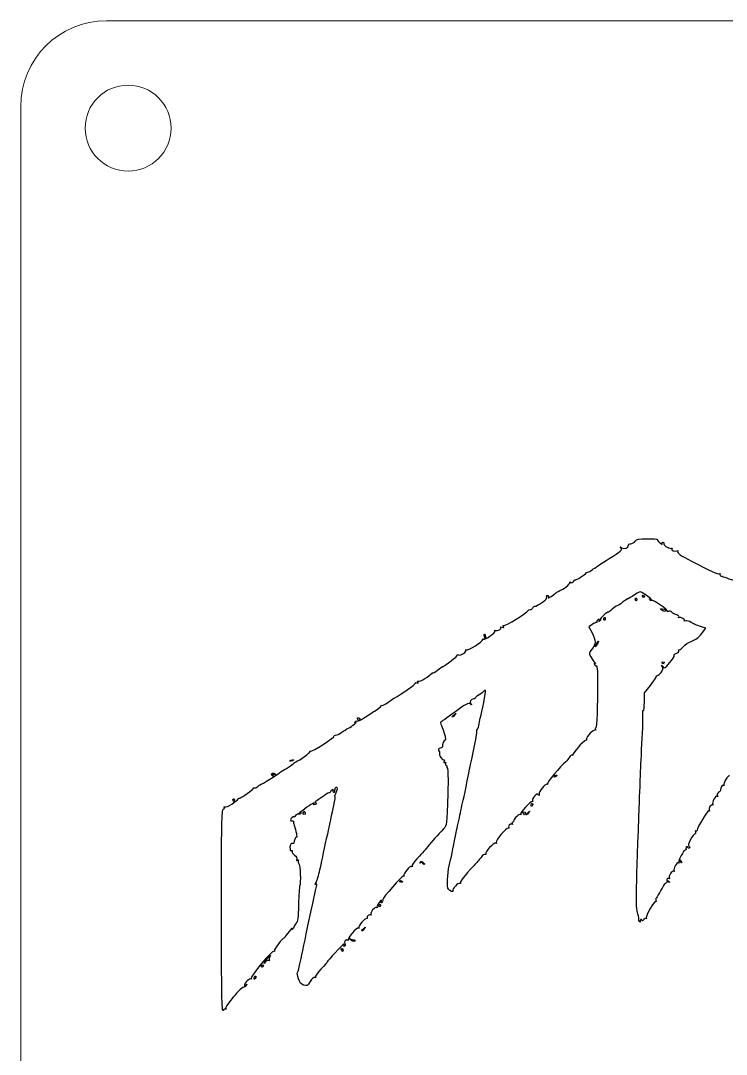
# Model space of a CAD drawing. Header units: millimetres. Extents: x -100 to 30, y 2 to 98.
# Drawn here: x -100 to -67.16, y 49.9 to 98 of the extents above; entities that cross this region are included whole.
import ezdxf

# ---------------------------------------------------------------- set-up
doc = ezdxf.new("R2010")
doc.units = ezdxf.units.MM
doc.layers.get('0').update_dxf_attribs({"linetype": 'CONTINUOUS', "lineweight": 0})
doc.layers.add('Layer_1', color=7, linetype='CONTINUOUS')

msp = doc.modelspace()

# ---------------------------------------------------------------- linework, layer by layer
for p, q in [((26, 98), (-96, 98)), ((-100, 88), (-100, 94)), ((-100, 12), (-100, 88))]:
    msp.add_line(p, q)
msp.add_circle((-95, 93), 2)
msp.add_arc((-96, 94), 4, 90, 180)
at = {"layer": 'Layer_1', "color": 7}
for points in [[(-71.061, 71.215), (-71.061, 71.215)], [(-71.396, 71.043), (-71.396, 71.043)], [(-70.162, 70.562), (-70.162, 70.562)], [(-73.407, 69.902), (-73.559, 69.8), (-73.425, 69.538)], [(-72.858, 70.143), (-72.858, 70.143)], [(-68.312, 69.472), (-68.113, 69.725), (-68.322, 69.8)], [(-78.403, 69.262), (-78.403, 69.262)], [(-73.221, 68.966), (-73.221, 68.966)], [(-70.156, 68.114), (-70.156, 68.114)], [(-70.977, 66.296), (-70.977, 66.724), (-70.699, 67.067)], [(-84.321, 65.506), (-84.321, 65.506)], [(-79.916, 65.614), (-79.916, 65.614)], [(-87.482, 63.556), (-87.482, 63.556)], [(-88.319, 62.891), (-88.319, 62.891)], [(-75.152, 62.845), (-75.152, 62.845)], [(-90.118, 61.71), (-90.118, 61.71)], [(-86.848, 61.133), (-86.848, 61.133)], [(-76.616, 61.114), (-76.616, 61.114)], [(-76.243, 61.515), (-76.243, 61.515)], [(-76.487, 61.06), (-76.487, 61.06)], [(-81.294, 58.791), (-81.294, 58.791)], [(-69.315, 58.886), (-69.315, 58.886)], [(-82.356, 57.957), (-82.356, 57.957)], [(-83.346, 56.822), (-83.346, 56.822)], [(-84.133, 55.663), (-84.133, 55.663)], [(-84.654, 55.244), (-84.654, 55.244)], [(-85.063, 54.746), (-85.063, 54.746)], [(-88.799, 54.011), (-88.799, 54.011)], [(-88.639, 54.209), (-88.639, 54.209)], [(-89.137, 53.446), (-89.137, 53.446)]]:
    msp.add_lwpolyline(points, dxfattribs=at)
for points in [[(-71.723, 73.586), (-71.73, 73.62), (-71.679, 73.653), (-71.609, 73.659)], [(-71.609, 73.659), (-71.539, 73.665), (-71.446, 73.719), (-71.402, 73.778)], [(-71.402, 73.778), (-71.336, 73.869), (-71.248, 73.887), (-70.841, 73.891)], [(-70.841, 73.891), (-70.576, 73.893), (-70.371, 73.883), (-70.386, 73.868)], [(-70.386, 73.868), (-70.401, 73.853), (-70.359, 73.794), (-70.293, 73.737)], [(-70.293, 73.737), (-70.159, 73.621), (-70.127, 73.609), (-70.148, 73.683)], [(-70.148, 73.683), (-70.156, 73.711), (-70.137, 73.73), (-70.106, 73.726)], [(-70.106, 73.726), (-70.075, 73.721), (-70.057, 73.687), (-70.066, 73.649)], [(-70.066, 73.649), (-70.085, 73.568), (-69.773, 73.395), (-69.71, 73.452)], [(-72.619, 72.965), (-72.058, 73.317), (-71.993, 73.373), (-72.057, 73.455)], [(-72.057, 73.455), (-72.121, 73.538), (-72.119, 73.54), (-72.035, 73.474)], [(-72.035, 73.474), (-71.929, 73.391), (-71.698, 73.473), (-71.723, 73.586)], [(-69.704, 73.426), (-69.749, 73.347), (-69.547, 73.269), (-69.451, 73.329)], [(-69.71, 73.452), (-69.686, 73.474), (-69.683, 73.462), (-69.704, 73.426)], [(-69.423, 73.308), (-69.467, 73.237), (-69.285, 73.105), (-68.785, 72.846)], [(-69.451, 73.329), (-69.412, 73.353), (-69.401, 73.345), (-69.423, 73.308)], [(-73.395, 72.454), (-73.317, 72.516), (-72.968, 72.746), (-72.619, 72.965)], [(-68.785, 72.846), (-67.902, 72.388), (-67.539, 72.226), (-67.48, 72.262)], [(-74.182, 71.984), (-74.182, 71.938), (-73.713, 72.234), (-73.685, 72.298)], [(-73.685, 72.298), (-73.675, 72.321), (-73.637, 72.34), (-73.601, 72.34)], [(-73.601, 72.34), (-73.565, 72.341), (-73.472, 72.392), (-73.395, 72.454)], [(-67.48, 72.262), (-67.445, 72.284), (-67.433, 72.276), (-67.454, 72.242)], [(-67.454, 72.242), (-67.474, 72.21), (-67.446, 72.171), (-67.392, 72.154)], [(-67.392, 72.154), (-67.339, 72.138), (-67.018, 72.023), (-66.68, 71.898)], [(-74.883, 71.496), (-74.793, 71.496), (-74.414, 71.801), (-74.444, 71.849)], [(-74.444, 71.849), (-74.467, 71.885), (-74.452, 71.89), (-74.407, 71.862)], [(-74.407, 71.862), (-74.361, 71.833), (-74.305, 71.855), (-74.258, 71.92)], [(-74.258, 71.92), (-74.216, 71.977), (-74.182, 72.006), (-74.182, 71.984)], [(-75.526, 71.233), (-75.53, 71.259), (-75.508, 71.264), (-75.475, 71.244)], [(-75.525, 71.124), (-75.521, 71.159), (-75.521, 71.208), (-75.526, 71.233)], [(-75.458, 71.141), (-75.48, 71.105), (-75.367, 71.17), (-75.206, 71.286)], [(-75.475, 71.244), (-75.443, 71.224), (-75.435, 71.178), (-75.458, 71.141)], [(-75.206, 71.286), (-75.044, 71.402), (-74.899, 71.496), (-74.883, 71.496)], [(-71.443, 71.28), (-71.584, 71.183), (-71.717, 71.103), (-71.738, 71.103)], [(-71.095, 71.391), (-71.168, 71.445), (-71.234, 71.424), (-71.443, 71.28)], [(-70.822, 71.208), (-70.923, 71.273), (-71.046, 71.355), (-71.095, 71.391)], [(-71.061, 71.215), (-71.08, 71.246), (-71.069, 71.272), (-71.036, 71.272)], [(-71.002, 71.159), (-71.015, 71.159), (-71.042, 71.184), (-71.061, 71.215)], [(-71.036, 71.272), (-71.004, 71.272), (-70.977, 71.246), (-70.977, 71.215)], [(-70.977, 71.215), (-70.977, 71.184), (-70.988, 71.159), (-71.002, 71.159)], [(-70.64, 71.066), (-70.64, 71.08), (-70.722, 71.144), (-70.822, 71.208)], [(-76.174, 70.672), (-76.158, 70.713), (-76.114, 70.747), (-76.076, 70.747)], [(-76.076, 70.747), (-75.976, 70.747), (-75.532, 71.05), (-75.525, 71.124)], [(-72.256, 70.766), (-72.286, 70.766), (-72.383, 70.698), (-72.473, 70.615)], [(-71.989, 70.934), (-72.106, 70.841), (-72.226, 70.766), (-72.256, 70.766)], [(-71.738, 71.103), (-71.759, 71.103), (-71.872, 71.027), (-71.989, 70.934)], [(-71.396, 71.043), (-71.414, 71.072), (-71.407, 71.108), (-71.381, 71.125)], [(-71.333, 71.072), (-71.333, 70.978), (-71.351, 70.969), (-71.396, 71.043)], [(-71.381, 71.125), (-71.354, 71.141), (-71.333, 71.117), (-71.333, 71.072)], [(-70.729, 71.054), (-70.754, 71.096), (-70.745, 71.105), (-70.705, 71.08)], [(-70.641, 71.018), (-70.667, 71.002), (-70.706, 71.018), (-70.729, 71.054)], [(-70.705, 71.08), (-70.669, 71.058), (-70.64, 71.052), (-70.64, 71.066)], [(-69.895, 70.513), (-69.845, 70.568), (-70.572, 71.06), (-70.641, 71.018)], [(-77.517, 69.849), (-77.46, 69.814), (-76.418, 70.455), (-76.384, 70.547)], [(-76.384, 70.547), (-76.374, 70.574), (-76.328, 70.597), (-76.284, 70.597)], [(-76.284, 70.597), (-76.239, 70.597), (-76.189, 70.631), (-76.174, 70.672)], [(-72.654, 70.48), (-72.691, 70.511), (-73.05, 70.181), (-73.025, 70.14)], [(-72.843, 70.225), (-72.816, 70.241), (-72.795, 70.218), (-72.795, 70.173)], [(-72.473, 70.615), (-72.562, 70.532), (-72.644, 70.471), (-72.654, 70.48)], [(-70.162, 70.562), (-70.256, 70.631), (-70.255, 70.635), (-70.143, 70.627)], [(-70.009, 70.52), (-70.038, 70.502), (-70.106, 70.521), (-70.162, 70.562)], [(-70.143, 70.627), (-70.001, 70.616), (-69.937, 70.565), (-70.009, 70.52)], [(-69.863, 70.509), (-69.904, 70.486), (-69.918, 70.487), (-69.895, 70.513)], [(-69.694, 70.468), (-69.748, 70.515), (-69.822, 70.533), (-69.863, 70.509)], [(-69.472, 70.346), (-69.542, 70.368), (-69.642, 70.423), (-69.694, 70.468)], [(-69.383, 70.247), (-69.361, 70.281), (-69.401, 70.325), (-69.472, 70.346)], [(-69.355, 70.226), (-69.394, 70.202), (-69.405, 70.211), (-69.383, 70.247)], [(-69.106, 70.069), (-69.048, 70.127), (-69.279, 70.273), (-69.355, 70.226)], [(-77.901, 69.618), (-77.825, 69.571), (-77.594, 69.717), (-77.652, 69.776)], [(-77.652, 69.776), (-77.674, 69.798), (-77.645, 69.797), (-77.586, 69.775)], [(-77.586, 69.775), (-77.507, 69.745), (-77.492, 69.753), (-77.526, 69.809)], [(-77.526, 69.809), (-77.554, 69.854), (-77.551, 69.87), (-77.517, 69.849)], [(-73.212, 69.991), (-73.235, 69.998), (-73.323, 69.958), (-73.407, 69.902)], [(-73.184, 70.042), (-73.176, 70.007), (-73.189, 69.984), (-73.212, 69.991)], [(-73.12, 70.133), (-73.163, 70.118), (-73.191, 70.076), (-73.184, 70.042)], [(-73.086, 70.089), (-73.056, 70.138), (-73.067, 70.152), (-73.12, 70.133)], [(-73.065, 70.058), (-73.109, 70.031), (-73.116, 70.042), (-73.086, 70.089)], [(-73.025, 70.14), (-73.011, 70.117), (-73.029, 70.08), (-73.065, 70.058)], [(-72.858, 70.143), (-72.876, 70.172), (-72.869, 70.209), (-72.843, 70.225)], [(-72.795, 70.173), (-72.795, 70.078), (-72.812, 70.07), (-72.858, 70.143)], [(-69.049, 70.066), (-69.103, 70.045), (-69.128, 70.047), (-69.106, 70.069)], [(-68.798, 70.001), (-68.887, 70.06), (-68.993, 70.087), (-69.049, 70.066)], [(-68.588, 69.887), (-68.619, 69.893), (-68.713, 69.945), (-68.798, 70.001)], [(-68.322, 69.8), (-68.437, 69.841), (-68.557, 69.88), (-68.588, 69.887)], [(-78.456, 69.22), (-78.378, 69.172), (-77.887, 69.53), (-77.931, 69.602)], [(-78.403, 69.262), (-78.433, 69.361), (-78.438, 69.475), (-78.411, 69.448)], [(-78.411, 69.448), (-78.37, 69.407), (-78.341, 69.248), (-78.375, 69.248)], [(-77.931, 69.602), (-77.951, 69.634), (-77.938, 69.641), (-77.901, 69.618)], [(-73.425, 69.538), (-73.219, 69.138), (-73.22, 68.993), (-73.426, 68.748)], [(-68.772, 69.127), (-68.589, 69.192), (-68.451, 69.295), (-68.312, 69.472)], [(-79.259, 68.721), (-79.18, 68.676), (-78.476, 69.119), (-78.498, 69.2)], [(-78.498, 69.2), (-78.507, 69.231), (-78.488, 69.24), (-78.456, 69.22)], [(-78.375, 69.248), (-78.388, 69.248), (-78.4, 69.254), (-78.403, 69.262)], [(-73.201, 68.935), (-73.283, 68.832), (-73.284, 68.834), (-73.221, 68.966)], [(-73.221, 68.966), (-73.139, 69.139), (-73.113, 69.17), (-73.113, 69.099)], [(-73.113, 69.099), (-73.113, 69.069), (-73.153, 68.995), (-73.201, 68.935)], [(-69.352, 68.729), (-69.32, 68.72), (-69.235, 68.786), (-69.163, 68.874)], [(-69.163, 68.874), (-69.092, 68.962), (-68.916, 69.076), (-68.772, 69.127)], [(-80.344, 67.954), (-80.266, 67.954), (-79.644, 68.45), (-79.679, 68.485)], [(-79.679, 68.485), (-79.699, 68.506), (-79.673, 68.506), (-79.621, 68.486)], [(-79.621, 68.486), (-79.514, 68.445), (-79.222, 68.644), (-79.286, 68.715)], [(-79.286, 68.715), (-79.308, 68.739), (-79.296, 68.742), (-79.259, 68.721)], [(-73.426, 68.748), (-73.566, 68.581), (-73.567, 68.575), (-73.473, 68.393)], [(-73.473, 68.393), (-73.42, 68.291), (-73.337, 68.174), (-73.288, 68.133)], [(-69.802, 68.117), (-69.673, 68.27), (-69.576, 68.428), (-69.584, 68.467)], [(-69.584, 68.467), (-69.593, 68.507), (-69.574, 68.541), (-69.543, 68.543)], [(-69.543, 68.543), (-69.441, 68.549), (-69.344, 68.636), (-69.378, 68.691)], [(-69.378, 68.691), (-69.396, 68.72), (-69.385, 68.737), (-69.352, 68.729)], [(-80.597, 67.781), (-80.477, 67.876), (-80.363, 67.954), (-80.344, 67.954)], [(-73.267, 68.094), (-73.313, 68.117), (-73.326, 68.099), (-73.304, 68.042)], [(-73.304, 68.042), (-73.285, 67.994), (-73.253, 67.966), (-73.232, 67.979)], [(-73.288, 68.133), (-73.238, 68.092), (-73.229, 68.074), (-73.267, 68.094)], [(-73.232, 67.979), (-73.175, 68.014), (-73.156, 67.822), (-73.153, 67.167)], [(-70.141, 67.924), (-70.192, 68.031), (-70.191, 68.032), (-70.115, 67.939)], [(-70.191, 67.671), (-70.113, 67.776), (-70.1, 67.838), (-70.141, 67.924)], [(-70.156, 68.114), (-70.172, 68.14), (-70.149, 68.161), (-70.105, 68.161)], [(-70.105, 68.067), (-70.117, 68.067), (-70.14, 68.088), (-70.156, 68.114)], [(-70.115, 67.939), (-70.04, 67.846), (-70.018, 67.858), (-69.802, 68.117)], [(-70.105, 68.161), (-70.062, 68.161), (-70.039, 68.14), (-70.055, 68.114)], [(-70.055, 68.114), (-70.071, 68.088), (-70.094, 68.067), (-70.105, 68.067)], [(-81.5, 67.257), (-81.439, 67.219), (-80.947, 67.514), (-80.859, 67.641)], [(-80.859, 67.641), (-80.836, 67.674), (-80.817, 67.68), (-80.817, 67.655)], [(-80.817, 67.655), (-80.816, 67.629), (-80.718, 67.686), (-80.597, 67.781)], [(-70.699, 67.067), (-70.546, 67.256), (-70.426, 67.437), (-70.432, 67.469)], [(-70.432, 67.469), (-70.438, 67.501), (-70.41, 67.529), (-70.369, 67.53)], [(-70.369, 67.53), (-70.329, 67.532), (-70.249, 67.595), (-70.191, 67.671)], [(-82.586, 66.493), (-82.352, 66.603), (-81.611, 67.134), (-81.635, 67.173)], [(-81.635, 67.173), (-81.652, 67.2), (-81.622, 67.206), (-81.569, 67.185)], [(-81.569, 67.185), (-81.498, 67.158), (-81.485, 67.168), (-81.518, 67.223)], [(-81.518, 67.223), (-81.549, 67.272), (-81.543, 67.284), (-81.5, 67.257)], [(-73.153, 67.167), (-73.148, 66.178), (-73.195, 65.087), (-73.243, 65.087)], [(-82.904, 66.284), (-82.762, 66.383), (-82.619, 66.477), (-82.586, 66.493)], [(-78.926, 66.436), (-79.057, 66.436), (-79.137, 66.299), (-79.058, 66.21)], [(-78.848, 66.481), (-78.848, 66.456), (-78.883, 66.436), (-78.926, 66.436)], [(-78.665, 66.631), (-78.766, 66.572), (-78.848, 66.505), (-78.848, 66.481)], [(-78.444, 66.796), (-78.465, 66.764), (-78.565, 66.689), (-78.665, 66.631)], [(-78.606, 65.593), (-78.534, 65.777), (-78.341, 66.791), (-78.372, 66.822)], [(-78.372, 66.822), (-78.39, 66.84), (-78.422, 66.828), (-78.444, 66.796)], [(-83.529, 65.872), (-83.366, 65.972), (-83.234, 66.081), (-83.234, 66.114)], [(-83.234, 66.114), (-83.234, 66.147), (-83.218, 66.158), (-83.198, 66.139)], [(-83.198, 66.139), (-83.179, 66.119), (-83.047, 66.185), (-82.904, 66.284)], [(-79.082, 66.203), (-79.161, 66.262), (-79.269, 66.205), (-79.813, 65.813)], [(-79.058, 66.21), (-79, 66.145), (-79.004, 66.144), (-79.082, 66.203)], [(-71.047, 65.788), (-71.061, 65.865), (-71.052, 65.914), (-71.025, 65.897)], [(-71.025, 65.897), (-70.999, 65.881), (-70.977, 66.06), (-70.977, 66.296)], [(-84.446, 65.362), (-84.423, 65.4), (-84.375, 65.42), (-84.339, 65.407)], [(-84.321, 65.506), (-84.342, 65.56), (-84.325, 65.577), (-84.271, 65.556)], [(-84.339, 65.407), (-84.303, 65.395), (-84.172, 65.453), (-84.049, 65.537)], [(-84.221, 65.475), (-84.264, 65.405), (-84.285, 65.411), (-84.321, 65.506)], [(-84.271, 65.556), (-84.226, 65.539), (-84.204, 65.502), (-84.221, 65.475)], [(-84.049, 65.537), (-83.925, 65.621), (-83.691, 65.772), (-83.529, 65.872)], [(-79.813, 65.813), (-80.164, 65.561), (-80.457, 65.348), (-80.465, 65.342)], [(-79.916, 65.614), (-79.916, 65.626), (-79.872, 65.67), (-79.818, 65.713)], [(-79.797, 65.692), (-79.87, 65.598), (-79.916, 65.568), (-79.916, 65.614)], [(-79.818, 65.713), (-79.729, 65.783), (-79.727, 65.781), (-79.797, 65.692)], [(-78.663, 65.285), (-78.65, 65.408), (-78.624, 65.547), (-78.606, 65.593)], [(-71.089, 64.342), (-71.051, 65.061), (-71.032, 65.712), (-71.047, 65.788)], [(-85.066, 64.877), (-84.97, 64.948), (-84.829, 65.037), (-84.752, 65.077)], [(-84.752, 65.077), (-84.674, 65.116), (-84.548, 65.2), (-84.47, 65.263)], [(-84.409, 65.336), (-84.462, 65.308), (-84.474, 65.317), (-84.446, 65.362)], [(-84.47, 65.263), (-84.393, 65.326), (-84.365, 65.359), (-84.409, 65.336)], [(-80.465, 65.342), (-80.473, 65.335), (-80.438, 65.23), (-80.387, 65.11)], [(-80.387, 65.11), (-80.266, 64.825), (-80.198, 64.525), (-80.253, 64.525)], [(-78.772, 64.932), (-78.791, 64.962), (-78.78, 65.004), (-78.747, 65.024)], [(-78.747, 65.024), (-78.714, 65.044), (-78.677, 65.161), (-78.663, 65.285)], [(-73.265, 64.992), (-73.338, 65.037), (-73.686, 64.677), (-73.665, 64.578)], [(-73.243, 65.087), (-73.268, 65.087), (-73.271, 65.058), (-73.249, 65.022)], [(-73.249, 65.022), (-73.226, 64.986), (-73.233, 64.972), (-73.265, 64.992)], [(-86.519, 64.003), (-86.447, 63.962), (-85.355, 64.66), (-85.408, 64.713)], [(-85.408, 64.713), (-85.428, 64.733), (-85.399, 64.75), (-85.343, 64.75)], [(-85.343, 64.75), (-85.286, 64.75), (-85.162, 64.807), (-85.066, 64.877)], [(-80.253, 64.525), (-80.299, 64.525), (-80.384, 64.307), (-80.371, 64.225)], [(-78.909, 64.097), (-78.815, 64.526), (-78.754, 64.902), (-78.772, 64.932)], [(-73.715, 64.499), (-73.813, 64.496), (-74.354, 63.874), (-74.306, 63.82)], [(-73.665, 64.578), (-73.655, 64.536), (-73.678, 64.501), (-73.715, 64.499)], [(-87.197, 63.512), (-87.023, 63.578), (-86.505, 63.955), (-86.539, 63.993)], [(-86.539, 63.993), (-86.561, 64.017), (-86.552, 64.022), (-86.519, 64.003)], [(-80.476, 64.148), (-80.563, 64.125), (-80.577, 64.097), (-80.536, 64.02)], [(-80.536, 64.02), (-80.506, 63.966), (-80.496, 63.907), (-80.513, 63.891)], [(-80.371, 64.225), (-80.366, 64.199), (-80.414, 64.165), (-80.476, 64.148)], [(-79.107, 63.176), (-79.092, 63.253), (-79.003, 63.667), (-78.909, 64.097)], [(-71.158, 62.951), (-71.158, 62.997), (-71.128, 63.623), (-71.089, 64.342)], [(-87.429, 63.534), (-87.477, 63.527), (-87.501, 63.537), (-87.482, 63.556)], [(-87.482, 63.556), (-87.462, 63.575), (-87.407, 63.597), (-87.359, 63.604)], [(-87.306, 63.582), (-87.325, 63.563), (-87.38, 63.541), (-87.429, 63.534)], [(-87.379, 63.375), (-87.31, 63.439), (-87.228, 63.501), (-87.197, 63.512)], [(-87.359, 63.604), (-87.311, 63.611), (-87.287, 63.601), (-87.306, 63.582)], [(-80.513, 63.891), (-80.56, 63.843), (-80.361, 63.566), (-80.304, 63.601)], [(-80.292, 63.535), (-80.317, 63.47), (-80.308, 63.451), (-80.264, 63.478)], [(-80.304, 63.601), (-80.277, 63.617), (-80.272, 63.588), (-80.292, 63.535)], [(-80.264, 63.478), (-80.221, 63.505), (-80.21, 63.488), (-80.232, 63.431)], [(-74.638, 63.515), (-74.885, 63.305), (-75.523, 62.534), (-75.492, 62.483)], [(-74.468, 63.728), (-74.505, 63.658), (-74.581, 63.563), (-74.638, 63.515)], [(-74.334, 63.815), (-74.373, 63.837), (-74.429, 63.801), (-74.468, 63.728)], [(-74.306, 63.82), (-74.284, 63.796), (-74.296, 63.793), (-74.334, 63.815)], [(-88.319, 62.891), (-88.37, 62.973), (-88.235, 63.027), (-88.162, 62.954)], [(-87.956, 63.003), (-87.941, 63.021), (-87.833, 63.086), (-87.717, 63.147)], [(-87.717, 63.147), (-87.6, 63.208), (-87.448, 63.311), (-87.379, 63.375)], [(-80.232, 63.431), (-80.251, 63.383), (-80.236, 63.344), (-80.2, 63.344)], [(-80.2, 63.344), (-80.164, 63.344), (-80.149, 63.321), (-80.167, 63.292)], [(-80.167, 63.292), (-80.185, 63.263), (-80.175, 63.225), (-80.146, 63.206)], [(-80.146, 63.206), (-80.113, 63.186), (-80.104, 62.731), (-80.123, 62.036)], [(-79.451, 61.545), (-79.424, 61.613), (-79.249, 62.443), (-79.107, 63.176)], [(-88.851, 62.445), (-88.804, 62.445), (-88.011, 62.94), (-87.956, 63.003)], [(-88.259, 62.838), (-88.274, 62.838), (-88.301, 62.862), (-88.319, 62.891)], [(-88.204, 62.929), (-88.279, 62.957), (-88.3, 62.95), (-88.271, 62.904)], [(-88.271, 62.904), (-88.249, 62.868), (-88.243, 62.838), (-88.259, 62.838)], [(-88.162, 62.954), (-88.112, 62.903), (-88.122, 62.898), (-88.204, 62.929)], [(-75.121, 62.814), (-75.201, 62.783), (-75.207, 62.79), (-75.152, 62.845)], [(-75.152, 62.845), (-75.114, 62.884), (-75.069, 62.901), (-75.052, 62.884)], [(-75.052, 62.884), (-75.034, 62.866), (-75.065, 62.835), (-75.121, 62.814)], [(-71.206, 61.658), (-71.179, 62.322), (-71.158, 62.904), (-71.158, 62.951)], [(-67.014, 62.852), (-67.071, 62.904), (-67.326, 62.495), (-67.281, 62.423)], [(-89.806, 61.826), (-89.719, 61.826), (-89.164, 62.228), (-89.178, 62.28)], [(-89.178, 62.28), (-89.186, 62.307), (-89.158, 62.315), (-89.117, 62.299)], [(-89.117, 62.299), (-89.076, 62.284), (-89.01, 62.31), (-88.97, 62.358)], [(-88.97, 62.358), (-88.931, 62.406), (-88.877, 62.445), (-88.851, 62.445)], [(-85.649, 62.07), (-85.65, 62.096), (-85.746, 62.042), (-85.862, 61.951)], [(-85.59, 62.121), (-85.622, 62.067), (-85.648, 62.044), (-85.649, 62.07)], [(-85.476, 62.22), (-85.508, 62.22), (-85.559, 62.175), (-85.59, 62.121)], [(-85.452, 62.167), (-85.434, 62.196), (-85.445, 62.22), (-85.476, 62.22)], [(-85.435, 62.084), (-85.462, 62.101), (-85.47, 62.139), (-85.452, 62.167)], [(-85.392, 62.174), (-85.388, 62.108), (-85.407, 62.067), (-85.435, 62.084)], [(-85.328, 62.318), (-85.367, 62.305), (-85.395, 62.24), (-85.392, 62.174)], [(-85.34, 62.035), (-85.239, 62.228), (-85.234, 62.349), (-85.328, 62.318)], [(-75.516, 62.464), (-75.59, 62.509), (-75.901, 62.108), (-75.88, 61.995)], [(-75.492, 62.483), (-75.473, 62.452), (-75.484, 62.444), (-75.516, 62.464)], [(-67.524, 62.083), (-67.584, 62.039), (-67.604, 61.984), (-67.576, 61.938)], [(-67.431, 62.201), (-67.429, 62.175), (-67.471, 62.121), (-67.524, 62.083)], [(-67.31, 62.409), (-67.365, 62.443), (-67.438, 62.317), (-67.431, 62.201)], [(-67.281, 62.423), (-67.263, 62.394), (-67.276, 62.388), (-67.31, 62.409)], [(-90.495, 61.41), (-90.435, 61.373), (-89.918, 61.683), (-89.877, 61.781)], [(-90.118, 61.71), (-90.136, 61.739), (-90.129, 61.776), (-90.103, 61.792)], [(-90.055, 61.739), (-90.055, 61.645), (-90.073, 61.636), (-90.118, 61.71)], [(-90.103, 61.792), (-90.077, 61.808), (-90.055, 61.784), (-90.055, 61.739)], [(-89.877, 61.781), (-89.867, 61.806), (-89.835, 61.826), (-89.806, 61.826)], [(-86.354, 61.546), (-86.293, 61.644), (-86.376, 61.606), (-86.677, 61.395)], [(-86.207, 61.716), (-86.3, 61.667), (-86.32, 61.633), (-86.272, 61.603)], [(-86.272, 61.603), (-86.222, 61.572), (-86.228, 61.551), (-86.296, 61.525)], [(-85.862, 61.951), (-85.978, 61.861), (-86.133, 61.755), (-86.207, 61.716)], [(-85.431, 61.473), (-85.375, 61.727), (-85.35, 61.923), (-85.376, 61.907)], [(-85.376, 61.907), (-85.401, 61.891), (-85.385, 61.949), (-85.34, 62.035)], [(-80.123, 62.036), (-80.164, 60.566), (-80.165, 60.549), (-80.307, 60.403)], [(-76.189, 61.67), (-76.266, 61.695), (-76.768, 61.141), (-76.729, 61.073)], [(-76.243, 61.515), (-76.243, 61.56), (-76.222, 61.583), (-76.195, 61.567)], [(-76.089, 61.915), (-76.16, 61.84), (-76.2, 61.75), (-76.179, 61.717)], [(-76.179, 61.717), (-76.158, 61.683), (-76.163, 61.662), (-76.189, 61.67)], [(-75.912, 61.981), (-75.948, 62.035), (-75.992, 62.019), (-76.089, 61.915)], [(-75.88, 61.995), (-75.868, 61.932), (-75.876, 61.928), (-75.912, 61.981)], [(-71.289, 56.437), (-71.379, 56.689), (-71.362, 57.714), (-71.206, 61.658)], [(-67.593, 61.904), (-67.671, 61.952), (-67.848, 61.624), (-67.794, 61.529)], [(-67.576, 61.938), (-67.546, 61.891), (-67.552, 61.879), (-67.593, 61.904)], [(-90.653, 56.557), (-90.655, 60.685), (-90.645, 61.271), (-90.571, 61.3)], [(-90.571, 61.3), (-90.525, 61.317), (-90.503, 61.359), (-90.523, 61.391)], [(-90.523, 61.391), (-90.545, 61.425), (-90.533, 61.433), (-90.495, 61.41)], [(-87.069, 61.075), (-87.103, 61.096), (-87.164, 61.066), (-87.206, 61.009)], [(-86.677, 61.395), (-86.979, 61.183), (-87.153, 61.04), (-87.006, 61.124)], [(-86.968, 61.103), (-86.99, 61.067), (-87.036, 61.054), (-87.069, 61.075)], [(-87.006, 61.124), (-86.952, 61.154), (-86.94, 61.148), (-86.968, 61.103)], [(-86.803, 61.058), (-86.844, 61.058), (-86.864, 61.092), (-86.848, 61.133)], [(-86.848, 61.133), (-86.833, 61.174), (-86.812, 61.208), (-86.803, 61.208)], [(-86.803, 61.208), (-86.795, 61.208), (-86.774, 61.174), (-86.759, 61.133)], [(-86.759, 61.133), (-86.743, 61.092), (-86.763, 61.058), (-86.803, 61.058)], [(-86.296, 61.525), (-86.35, 61.505), (-86.374, 61.513), (-86.354, 61.546)], [(-86.075, 58.481), (-85.96, 59.026), (-85.571, 60.835), (-85.431, 61.473)], [(-79.611, 60.784), (-79.536, 61.122), (-79.477, 61.413), (-79.479, 61.43)], [(-79.479, 61.43), (-79.482, 61.447), (-79.47, 61.499), (-79.451, 61.545)], [(-76.741, 61.054), (-76.798, 61.106), (-77.049, 60.88), (-77.049, 60.776)], [(-76.616, 61.114), (-76.632, 61.155), (-76.612, 61.189), (-76.571, 61.189)], [(-76.571, 61.039), (-76.58, 61.039), (-76.6, 61.073), (-76.616, 61.114)], [(-76.571, 61.189), (-76.531, 61.189), (-76.51, 61.155), (-76.526, 61.114)], [(-76.526, 61.114), (-76.542, 61.073), (-76.562, 61.039), (-76.571, 61.039)], [(-76.487, 61.06), (-76.487, 61.072), (-76.442, 61.116), (-76.388, 61.159)], [(-76.367, 61.138), (-76.441, 61.044), (-76.487, 61.014), (-76.487, 61.06)], [(-76.388, 61.159), (-76.299, 61.229), (-76.297, 61.227), (-76.367, 61.138)], [(-76.18, 61.485), (-76.225, 61.411), (-76.243, 61.42), (-76.243, 61.515)], [(-76.195, 61.567), (-76.169, 61.551), (-76.162, 61.514), (-76.18, 61.485)], [(-67.979, 61.224), (-68.039, 61.261), (-68.536, 60.438), (-68.524, 60.323)], [(-67.8, 61.503), (-67.864, 61.56), (-68.013, 61.335), (-67.964, 61.255)], [(-67.964, 61.255), (-67.941, 61.219), (-67.948, 61.205), (-67.979, 61.224)], [(-67.794, 61.529), (-67.772, 61.492), (-67.775, 61.48), (-67.8, 61.503)], [(-87.366, 60.927), (-87.477, 60.834), (-87.473, 60.758), (-87.357, 60.758)], [(-87.282, 60.951), (-87.282, 60.976), (-87.32, 60.965), (-87.366, 60.927)], [(-87.357, 60.758), (-87.305, 60.758), (-87.278, 60.743), (-87.297, 60.724)], [(-87.297, 60.724), (-87.315, 60.705), (-87.306, 60.626), (-87.277, 60.548)], [(-87.206, 61.009), (-87.247, 60.952), (-87.282, 60.926), (-87.282, 60.951)], [(-79.769, 60.055), (-79.757, 60.117), (-79.686, 60.445), (-79.611, 60.784)], [(-77.146, 60.608), (-77.218, 60.652), (-77.346, 60.511), (-77.288, 60.453)], [(-77.109, 60.702), (-77.141, 60.702), (-77.15, 60.673), (-77.128, 60.637)], [(-77.128, 60.637), (-77.105, 60.599), (-77.112, 60.587), (-77.146, 60.608)], [(-77.049, 60.776), (-77.049, 60.735), (-77.076, 60.702), (-77.109, 60.702)], [(-76.729, 61.073), (-76.71, 61.039), (-76.715, 61.03), (-76.741, 61.054)], [(-87.277, 60.548), (-87.19, 60.321), (-87.121, 59.969), (-87.169, 59.999)], [(-80.307, 60.403), (-80.601, 60.1), (-80.861, 59.809), (-81.069, 59.55)], [(-77.312, 60.43), (-77.406, 60.457), (-77.905, 59.859), (-77.868, 59.763)], [(-77.288, 60.453), (-77.265, 60.43), (-77.275, 60.42), (-77.312, 60.43)], [(-68.619, 60.154), (-68.649, 60.162), (-68.742, 60.046), (-68.825, 59.897)], [(-68.575, 60.29), (-68.612, 60.313), (-68.621, 60.291), (-68.599, 60.234)], [(-68.599, 60.234), (-68.58, 60.183), (-68.588, 60.147), (-68.619, 60.154)], [(-68.524, 60.323), (-68.519, 60.285), (-68.543, 60.27), (-68.575, 60.29)], [(-87.33, 59.713), (-87.392, 59.752), (-87.489, 59.632), (-87.475, 59.535)], [(-87.286, 59.728), (-87.282, 59.702), (-87.302, 59.696), (-87.33, 59.713)], [(-87.169, 59.999), (-87.212, 60.025), (-87.301, 59.819), (-87.286, 59.728)], [(-80.053, 58.678), (-79.98, 58.983), (-79.869, 59.521), (-79.769, 60.055)], [(-77.899, 59.722), (-77.977, 59.77), (-78.41, 59.304), (-78.361, 59.225)], [(-77.868, 59.763), (-77.849, 59.715), (-77.862, 59.699), (-77.899, 59.722)], [(-68.825, 59.897), (-68.943, 59.685), (-68.96, 59.616), (-68.902, 59.581)], [(-87.475, 59.535), (-87.469, 59.496), (-87.461, 59.438), (-87.457, 59.405)], [(-87.457, 59.405), (-87.453, 59.373), (-87.425, 59.361), (-87.395, 59.38)], [(-87.395, 59.38), (-87.364, 59.399), (-87.353, 59.379), (-87.369, 59.336)], [(-87.369, 59.336), (-87.387, 59.29), (-87.339, 59.217), (-87.258, 59.164)], [(-81.069, 59.55), (-81.193, 59.396), (-81.413, 59.145), (-81.558, 58.992)], [(-78.384, 59.203), (-78.416, 59.223), (-78.502, 59.161), (-78.575, 59.065)], [(-78.361, 59.225), (-78.341, 59.193), (-78.351, 59.183), (-78.384, 59.203)], [(-69.06, 59.409), (-69.148, 59.409), (-69.417, 58.915), (-69.37, 58.839)], [(-69.035, 59.461), (-69.017, 59.432), (-69.028, 59.409), (-69.06, 59.409)], [(-69.01, 59.549), (-69.042, 59.529), (-69.053, 59.49), (-69.035, 59.461)], [(-68.953, 59.521), (-68.953, 59.556), (-68.979, 59.568), (-69.01, 59.549)], [(-68.891, 59.497), (-68.925, 59.476), (-68.953, 59.486), (-68.953, 59.521)], [(-68.902, 59.581), (-68.851, 59.549), (-68.847, 59.524), (-68.891, 59.497)], [(-87.258, 59.164), (-87.163, 59.101), (-87.128, 59.04), (-87.152, 58.978)], [(-87.152, 58.978), (-87.178, 58.91), (-87.168, 58.897), (-87.114, 58.93)], [(-87.114, 58.93), (-87.063, 58.961), (-87.053, 58.955), (-87.081, 58.909)], [(-87.081, 58.909), (-87.104, 58.872), (-87.092, 58.805), (-87.054, 58.759)], [(-87.054, 58.759), (-86.985, 58.676), (-86.958, 57.882), (-87.019, 57.722)], [(-81.558, 58.992), (-81.704, 58.84), (-81.807, 58.69), (-81.789, 58.659)], [(-81.391, 58.811), (-81.428, 58.787), (-81.435, 58.799), (-81.41, 58.84)], [(-81.41, 58.84), (-81.378, 58.892), (-81.349, 58.893), (-81.289, 58.842)], [(-81.294, 58.791), (-81.314, 58.823), (-81.357, 58.831), (-81.391, 58.811)], [(-81.234, 58.734), (-81.248, 58.734), (-81.275, 58.76), (-81.294, 58.791)], [(-81.289, 58.842), (-81.209, 58.776), (-81.188, 58.734), (-81.234, 58.734)], [(-78.575, 59.065), (-78.648, 58.969), (-78.796, 58.797), (-78.904, 58.681)], [(-69.392, 58.811), (-69.469, 58.859), (-69.648, 58.531), (-69.593, 58.442)], [(-69.37, 58.839), (-69.345, 58.798), (-69.353, 58.788), (-69.392, 58.811)], [(-69.315, 58.886), (-69.345, 58.966), (-69.339, 58.973), (-69.283, 58.918)], [(-69.245, 58.817), (-69.262, 58.8), (-69.294, 58.831), (-69.315, 58.886)], [(-69.283, 58.918), (-69.245, 58.88), (-69.228, 58.834), (-69.245, 58.817)], [(-86.254, 57.898), (-86.207, 57.971), (-86.127, 58.234), (-86.075, 58.481)], [(-82.195, 58.183), (-82.239, 58.227), (-83.184, 57.16), (-83.15, 57.105)], [(-81.813, 58.64), (-81.879, 58.681), (-82.203, 58.287), (-82.175, 58.2)], [(-81.789, 58.659), (-81.77, 58.629), (-81.781, 58.62), (-81.813, 58.64)], [(-80.098, 57.577), (-80.169, 57.681), (-80.144, 58.295), (-80.053, 58.678)], [(-78.904, 58.681), (-79.362, 58.194), (-79.573, 57.926), (-79.54, 57.873)], [(-69.613, 58.416), (-69.689, 58.462), (-69.87, 58.189), (-69.818, 58.105)], [(-69.593, 58.442), (-69.571, 58.406), (-69.579, 58.395), (-69.613, 58.416)], [(-87.019, 57.722), (-87.036, 57.676), (-87.059, 57.292), (-87.068, 56.87)], [(-86.267, 57.808), (-86.313, 57.779), (-86.308, 57.81), (-86.254, 57.898)], [(-86.23, 57.716), (-86.206, 57.815), (-86.216, 57.84), (-86.267, 57.808)], [(-82.303, 57.909), (-82.348, 57.909), (-82.372, 57.931), (-82.356, 57.957)], [(-82.356, 57.957), (-82.339, 57.983), (-82.302, 57.99), (-82.274, 57.973)], [(-82.274, 57.973), (-82.2, 57.927), (-82.208, 57.909), (-82.303, 57.909)], [(-82.175, 58.2), (-82.164, 58.169), (-82.174, 58.161), (-82.195, 58.183)], [(-79.562, 57.852), (-79.637, 57.898), (-79.939, 57.579), (-79.892, 57.502)], [(-79.54, 57.873), (-79.521, 57.842), (-79.531, 57.833), (-79.562, 57.852)], [(-69.836, 57.908), (-69.924, 57.963), (-70.057, 57.831), (-70.214, 57.531)], [(-69.93, 58.028), (-69.949, 57.98), (-69.94, 57.955), (-69.912, 57.973)], [(-69.838, 58.078), (-69.87, 58.098), (-69.912, 58.076), (-69.93, 58.028)], [(-69.912, 57.973), (-69.884, 57.991), (-69.842, 57.975), (-69.82, 57.939)], [(-69.818, 58.105), (-69.796, 58.069), (-69.804, 58.057), (-69.838, 58.078)], [(-69.82, 57.939), (-69.796, 57.901), (-69.803, 57.888), (-69.836, 57.908)], [(-86.978, 54.236), (-86.872, 54.764), (-86.283, 57.502), (-86.23, 57.716)], [(-79.892, 57.502), (-79.842, 57.423), (-80.042, 57.495), (-80.098, 57.577)], [(-70.214, 57.531), (-70.293, 57.38), (-70.386, 57.223), (-70.42, 57.182)], [(-87.068, 56.87), (-87.082, 56.234), (-87.102, 56.085), (-87.183, 55.995)], [(-83.445, 56.73), (-83.523, 56.778), (-83.75, 56.493), (-83.702, 56.408)], [(-83.315, 56.966), (-83.39, 56.875), (-83.437, 56.776), (-83.418, 56.747)], [(-83.346, 56.822), (-83.346, 56.853), (-83.319, 56.879), (-83.286, 56.879)], [(-83.321, 56.766), (-83.335, 56.766), (-83.346, 56.792), (-83.346, 56.822)], [(-83.261, 56.822), (-83.281, 56.792), (-83.307, 56.766), (-83.321, 56.766)], [(-83.211, 57.019), (-83.186, 57.102), (-83.213, 57.089), (-83.315, 56.966)], [(-83.286, 56.879), (-83.254, 56.879), (-83.242, 56.853), (-83.261, 56.822)], [(-83.186, 56.988), (-83.232, 56.924), (-83.237, 56.931), (-83.211, 57.019)], [(-83.15, 57.105), (-83.138, 57.086), (-83.155, 57.033), (-83.186, 56.988)], [(-70.443, 57.005), (-70.508, 57.064), (-70.937, 56.332), (-70.887, 56.246)], [(-70.42, 57.182), (-70.453, 57.142), (-70.462, 57.076), (-70.439, 57.036)], [(-70.439, 57.036), (-70.416, 56.996), (-70.418, 56.982), (-70.443, 57.005)], [(-90.577, 51.944), (-90.639, 51.863), (-90.652, 52.649), (-90.653, 56.557)], [(-83.711, 56.386), (-83.77, 56.44), (-83.917, 56.32), (-83.875, 56.252)], [(-83.702, 56.408), (-83.682, 56.373), (-83.686, 56.363), (-83.711, 56.386)], [(-83.418, 56.747), (-83.4, 56.717), (-83.412, 56.709), (-83.445, 56.73)], [(-71.231, 56.146), (-71.216, 56.171), (-71.242, 56.302), (-71.289, 56.437)], [(-87.368, 55.76), (-87.343, 55.803), (-87.409, 55.738), (-87.513, 55.616)], [(-87.282, 55.823), (-87.282, 55.789), (-87.311, 55.743), (-87.346, 55.721)], [(-87.183, 55.995), (-87.237, 55.935), (-87.282, 55.858), (-87.282, 55.823)], [(-84.286, 55.773), (-84.356, 55.816), (-84.788, 55.321), (-84.761, 55.228)], [(-83.897, 56.217), (-83.982, 56.241), (-84.311, 55.87), (-84.267, 55.8)], [(-84.267, 55.8), (-84.245, 55.764), (-84.253, 55.752), (-84.286, 55.773)], [(-84.035, 55.761), (-83.945, 55.831), (-83.943, 55.829), (-84.013, 55.74)], [(-83.875, 56.252), (-83.858, 56.224), (-83.868, 56.208), (-83.897, 56.217)], [(-71.194, 56.059), (-71.23, 56.081), (-71.247, 56.12), (-71.231, 56.146)], [(-71.166, 56.079), (-71.143, 56.042), (-71.155, 56.034), (-71.194, 56.059)], [(-71.147, 56.175), (-71.178, 56.156), (-71.187, 56.112), (-71.166, 56.079)], [(-71.088, 56.137), (-71.089, 56.177), (-71.115, 56.195), (-71.147, 56.175)], [(-71.012, 56.161), (-71.061, 56.096), (-71.087, 56.088), (-71.088, 56.137)], [(-70.892, 56.217), (-70.917, 56.24), (-70.971, 56.215), (-71.012, 56.161)], [(-70.887, 56.246), (-70.865, 56.207), (-70.867, 56.194), (-70.892, 56.217)], [(-87.703, 55.349), (-87.703, 55.324), (-87.724, 55.306), (-87.75, 55.308)], [(-87.513, 55.616), (-87.618, 55.493), (-87.703, 55.373), (-87.703, 55.349)], [(-87.346, 55.721), (-87.39, 55.694), (-87.397, 55.707), (-87.368, 55.76)], [(-84.654, 55.244), (-84.714, 55.32), (-84.711, 55.323), (-84.634, 55.263)], [(-84.133, 55.663), (-84.133, 55.675), (-84.089, 55.719), (-84.035, 55.761)], [(-84.013, 55.74), (-84.087, 55.646), (-84.133, 55.617), (-84.133, 55.663)], [(-87.75, 55.308), (-87.82, 55.313), (-88.212, 54.789), (-88.191, 54.719)], [(-84.959, 55.023), (-85.004, 55.023), (-85.735, 54.244), (-85.735, 54.197)], [(-85.073, 54.833), (-85.058, 54.847), (-85.031, 54.82), (-85.013, 54.773)], [(-84.784, 55.206), (-84.858, 55.279), (-84.985, 55.13), (-84.918, 55.049)], [(-84.926, 54.935), (-84.969, 54.909), (-84.979, 54.917), (-84.954, 54.958)], [(-84.954, 54.958), (-84.932, 54.994), (-84.934, 55.023), (-84.959, 55.023)], [(-84.918, 55.049), (-84.876, 54.998), (-84.878, 54.965), (-84.926, 54.935)], [(-84.761, 55.228), (-84.751, 55.193), (-84.761, 55.183), (-84.784, 55.206)], [(-84.45, 55.205), (-84.395, 55.116), (-84.582, 55.151), (-84.654, 55.244)], [(-84.634, 55.263), (-84.585, 55.224), (-84.53, 55.207), (-84.513, 55.224)], [(-84.513, 55.224), (-84.496, 55.242), (-84.467, 55.233), (-84.45, 55.205)], [(-88.208, 54.695), (-88.282, 54.768), (-89.325, 53.528), (-89.27, 53.432)], [(-88.639, 54.209), (-88.609, 54.271), (-88.526, 54.372), (-88.454, 54.434)], [(-88.454, 54.434), (-88.363, 54.511), (-88.346, 54.516), (-88.398, 54.449)], [(-88.398, 54.449), (-88.438, 54.397), (-88.453, 54.323), (-88.43, 54.286)], [(-88.191, 54.719), (-88.18, 54.685), (-88.188, 54.674), (-88.208, 54.695)], [(-85.063, 54.746), (-85.083, 54.779), (-85.088, 54.818), (-85.073, 54.833)], [(-85.013, 54.773), (-84.975, 54.674), (-85.007, 54.656), (-85.063, 54.746)], [(-88.799, 54.011), (-88.799, 54.042), (-88.773, 54.068), (-88.74, 54.068)], [(-88.775, 53.955), (-88.788, 53.955), (-88.799, 53.98), (-88.799, 54.011)], [(-88.715, 54.011), (-88.734, 53.98), (-88.761, 53.955), (-88.775, 53.955)], [(-88.74, 54.068), (-88.707, 54.068), (-88.696, 54.042), (-88.715, 54.011)], [(-88.609, 54.2), (-88.689, 54.1), (-88.691, 54.101), (-88.639, 54.209)], [(-88.457, 54.261), (-88.497, 54.286), (-88.561, 54.26), (-88.609, 54.2)], [(-88.43, 54.286), (-88.403, 54.242), (-88.412, 54.234), (-88.457, 54.261)], [(-87.117, 53.71), (-87.094, 53.737), (-87.032, 53.973), (-86.978, 54.236)], [(-85.735, 54.197), (-85.735, 54.184), (-85.868, 54.032), (-86.029, 53.86)], [(-89.278, 53.407), (-89.34, 53.464), (-89.587, 53.23), (-89.586, 53.116)], [(-89.27, 53.432), (-89.249, 53.395), (-89.252, 53.384), (-89.278, 53.407)], [(-89.137, 53.446), (-89.137, 53.475), (-89.112, 53.514), (-89.081, 53.533)], [(-89.059, 53.48), (-89.096, 53.383), (-89.137, 53.365), (-89.137, 53.446)], [(-89.081, 53.533), (-89.049, 53.553), (-89.04, 53.53), (-89.059, 53.48)], [(-87.076, 53.419), (-87.121, 53.553), (-87.14, 53.684), (-87.117, 53.71)], [(-86.832, 53.12), (-86.951, 53.162), (-87.014, 53.239), (-87.076, 53.419)], [(-86.315, 53.47), (-86.352, 53.493), (-86.439, 53.417), (-86.525, 53.287)], [(-86.288, 53.489), (-86.268, 53.457), (-86.28, 53.449), (-86.315, 53.47)], [(-86.029, 53.86), (-86.191, 53.687), (-86.307, 53.521), (-86.288, 53.489)], [(-89.618, 53.021), (-89.678, 53.012), (-89.778, 52.944), (-89.84, 52.869)], [(-89.487, 53.117), (-89.499, 53.073), (-89.558, 53.03), (-89.618, 53.021)], [(-89.586, 53.116), (-89.585, 53.038), (-89.578, 53.037), (-89.525, 53.112)], [(-89.525, 53.112), (-89.479, 53.178), (-89.47, 53.179), (-89.487, 53.117)], [(-86.525, 53.287), (-86.662, 53.08), (-86.684, 53.068), (-86.832, 53.12)], [(-89.84, 52.869), (-89.902, 52.794), (-90.074, 52.591), (-90.224, 52.419)], [(-90.458, 52), (-90.483, 52.023), (-90.537, 51.998), (-90.577, 51.944)], [(-90.224, 52.419), (-90.396, 52.22), (-90.48, 52.078), (-90.454, 52.032)], [(-90.454, 52.032), (-90.431, 51.992), (-90.433, 51.978), (-90.458, 52)]]:
    msp.add_open_spline(points, degree=3, dxfattribs=at)

doc.saveas('drawing.dxf')
